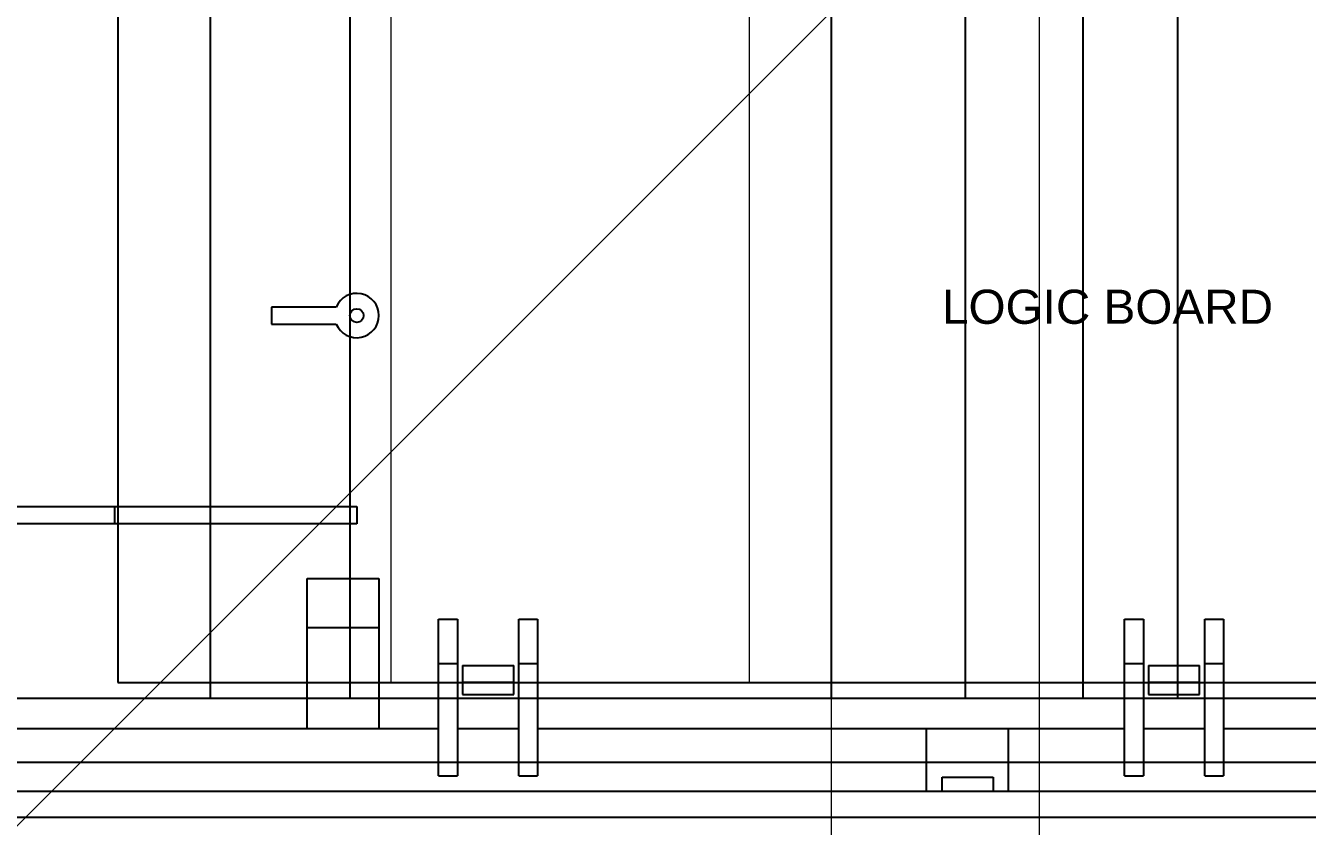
# Model space of a CAD drawing. Header units: inches. Extents: x -1.8 to 19, y -6.6 to 16.3.
# Drawn here: x 3.9 to 11.42, y -0.75 to 3.94 of the extents above; entities that cross this region are included whole.
import ezdxf

# ---------------------------------------------------------------- set-up
doc = ezdxf.new("R2010")
doc.units = ezdxf.units.IN
doc.header["$MEASUREMENT"] = 0
doc.linetypes.add('DASHED2', pattern=[9.525, 6.35, -3.175])
doc.linetypes.add('PHANTOMX2', pattern=[127, 63.5, -12.7, 12.7, -12.7, 12.7, -12.7])
for name, color, linetype, lineweight, true_color in [('dimensions', 150, 'Continuous', 18, 0x0080ff), ('hidden ... bottom view', 16, 'Continuous', 25, 0x800000), ('hidden ... case construction', 56, 'Continuous', 25, 0x808000), ('hidden ... construction', 2, 'Continuous', 0, 0xffff00), ('keyboard', 96, 'Continuous', 25, 0x008000), ('motherboard', 6, 'Continuous', 25, 0xff00ff), ('top view', 7, 'Continuous', 25, 0xffffff)]:
    doc.layers.add(name, color=color, linetype=linetype, lineweight=lineweight, true_color=true_color)
doc.styles.add('textstyle15', font='')
doc.styles.get('textstyle15').set_extended_font_data('Arial')

# ---------------------------------------------------------------- blocks, each defined once
blk = doc.blocks.new('PCB anchor')
at = {"layer": 'top view'}
for p, q in [((0, -0.9165), (0, 0)), ((0, 0), (0.11, 0)), ((0.11, 0), (0.11, -0.9165)), ((0.47, -0.9165), (0.47, 0)), ((0.47, 0), (0.58, 0)), ((0.58, 0), (0.58, -0.9165)), ((0, -0.26), (0.11, -0.26)), ((0.14, -0.27), (0.14, -0.44)), ((0.14, -0.27), (0.44, -0.27)), ((0.44, -0.44), (0.44, -0.27)), ((0.47, -0.26), (0.58, -0.26)), ((0, -0.37), (0.11, -0.37)), ((0.47, -0.37), (0.58, -0.37)), ((0.14, -0.44), (0.44, -0.44)), ((0, -0.9165), (0.11, -0.9165)), ((0.47, -0.9165), (0.58, -0.9165))]:
    blk.add_line(p, q, dxfattribs=at)
at = {"layer": 'top view', "linetype": 'DASHED2'}
blk.add_line((0.44, -0.37), (0.14, -0.37), dxfattribs=at)

msp = doc.modelspace()

# ---------------------------------------------------------------- linework, layer by layer
at = {"layer": 'dimensions', "linetype": 'PHANTOMX2'}
msp.add_line((9.845, 9.0174), (9.845, -0.9508), dxfattribs=at)
at = {"layer": 'hidden ... bottom view'}
msp.add_line((17.25, 0), (0, 0), dxfattribs=at)
at = {"layer": 'hidden ... case construction'}
for p, q in [((8.625, 16.152), (8.625, 0)), ((9.41, 8), (9.41, 0)), ((4.985, 6.155), (4.985, 0)), ((5.805, 6.155), (5.805, 0)), ((10.1, 6.155), (10.1, 0)), ((10.655, 6.155), (10.655, 0))]:
    msp.add_line(p, q, dxfattribs=at)
at = {"layer": 'hidden ... construction'}
for p, q in [((6.045, 4.495), (6.045, 0.095)), ((8.145, 4.495), (8.145, 0.095))]:
    msp.add_line(p, q, dxfattribs=at)
msp.add_xline((14.6, 10), (-0.7071068, -0.7071068), dxfattribs=at)
msp.add_ray((8.625, 10), (0, -1), dxfattribs=at)
at = {"layer": 'keyboard'}
msp.add_line((16.845, -0.375), (-0.185, -0.375), dxfattribs=at)
at = {"layer": 'motherboard'}
for p, q in [((4.445, 4.495), (4.445, 0.095)), ((4.445, 0.095), (16.045, 0.095))]:
    msp.add_line(p, q, dxfattribs=at)
at = {"layer": 'top view'}
for p, q in [((5.725, 2.295), (5.345, 2.295)), ((5.345, 2.295), (5.345, 2.195)), ((5.345, 2.195), (5.725, 2.195)), ((3.265, 1.125), (5.845, 1.125)), ((4.425, 1.125), (4.425, 1.025)), ((5.845, 1.125), (5.845, 1.025)), ((5.845, 1.025), (3.265, 1.025)), ((5.555, -0.175), (5.555, 0.705)), ((5.555, 0.705), (5.975, 0.705)), ((5.975, 0.705), (5.975, -0.175)), ((5.975, 0.415), (5.555, 0.415)), ((1.945, -0.175), (6.325, -0.175)), ((6.435, -0.175), (6.795, -0.175)), ((6.905, -0.175), (10.345, -0.175)), ((9.185, -0.545), (9.185, -0.175)), ((9.665, -0.545), (9.665, -0.175)), ((10.455, -0.175), (10.815, -0.175)), ((10.925, -0.175), (15.055, -0.175)), ((9.275, -0.545), (9.275, -0.461)), ((9.275, -0.461), (9.575, -0.461)), ((9.575, -0.461), (9.575, -0.545)), ((17.495, -0.545), (-0.255, -0.545)), ((17.6354, -0.696), (-0.3934, -0.696))]:
    msp.add_line(p, q, dxfattribs=at)
msp.add_circle((5.845, 2.245), 0.04, dxfattribs=at)
msp.add_arc((5.845, 2.245), 0.13, 202.61986, 157.38014, dxfattribs=at)

# ---------------------------------------------------------------- block references
for p in [(6.325, 0.465), (10.345, 0.465)]:
    msp.add_blockref('PCB anchor', p, dxfattribs=at)

# ---------------------------------------------------------------- texts
at = {"layer": 'motherboard', "insert": (10.245, 2.295), "char_height": 0.2, "attachment_point": 5, "style": 'textstyle15'}
msp.add_mtext('LOGIC BOARD\\P', dxfattribs=at)

doc.saveas('drawing.dxf')
